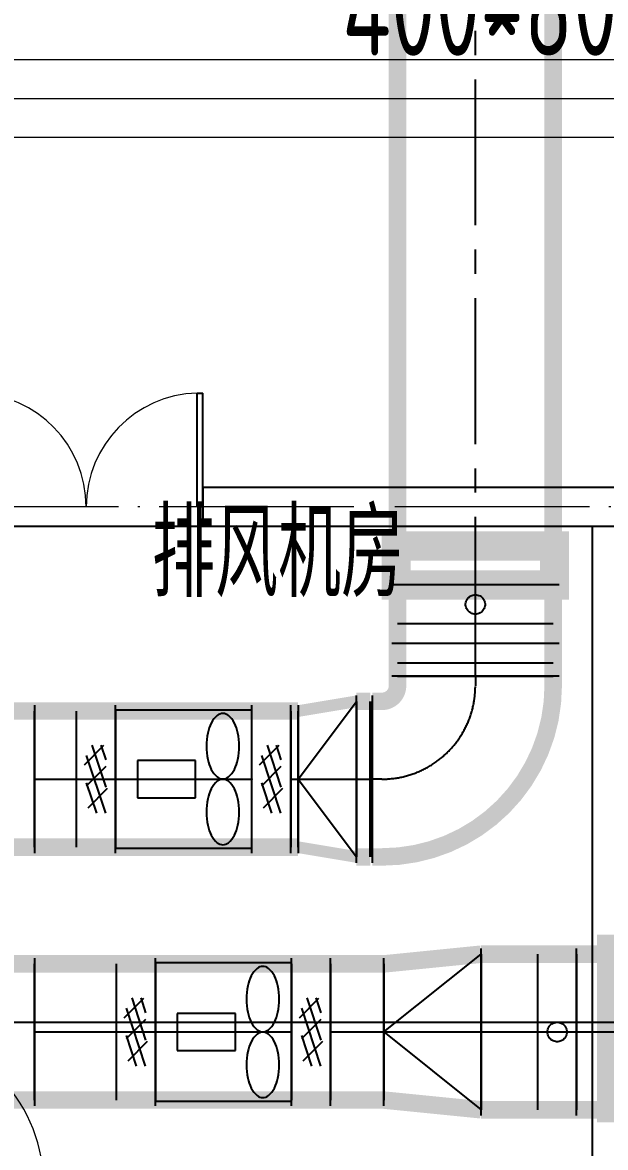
# Model space of a CAD drawing. Extents: x 369444 to 684549, y -549309 to 575337.
# Drawn here: x 517647 to 520643, y 462063 to 467847 of the extents above; entities that cross this region are included whole.
import ezdxf

# ---------------------------------------------------------------- set-up
doc = ezdxf.new("R2010")
doc.units = 0
doc.header["$LTSCALE"] = 1000
doc.header["$MEASUREMENT"] = 0
doc.linetypes.add('CENTER2', pattern=[1.125, 0.75, -0.125, 0.125, -0.125])
doc.linetypes.add('DOTE', pattern=[2.42, 2, -0.2, 0.02, -0.2])
for name, color, linetype, lineweight, true_color in [('-2-0-1', 1, 'Continuous', 0, 0xff0000), ('-2-1-2', 9, 'Continuous', 0, 0x808080), ('12-6-1', 4, 'Continuous', 0, 0x00ffff), ('12-6-2', 4, 'Continuous', 0, 0x00ffff), ('12-6-5', 4, 'Continuous', 0, 0x00ffff)]:
    doc.layers.add(name, color=color, linetype=linetype, lineweight=lineweight, true_color=true_color)
for name, color, linetype in [('DOTE', 1, 'Continuous'), ('DUCT-排烟中心线', 5, 'CENTER2'), ('DUCT-排烟法兰', 4, 'Continuous'), ('DUCT-排烟管', 2, 'Continuous'), ('DUCT-排烟管端线', 4, 'Continuous'), ('DUCT-排烟阀门', 7, 'Continuous'), ('WALL', 9, 'Continuous'), ('WINDOW', 4, 'Continuous'), ('填充', 8, 'Continuous'), ('颜洞口', 1, 'Continuous'), ('风管标注', 3, 'Continuous')]:
    doc.layers.add(name, color=color, linetype=linetype)
doc.layers.add('DOTE2', color=122, linetype='DOTE', lineweight=9)
doc.styles.add('_TCH_DIM', font='SIMPLEX', dxfattribs={"bigfont": 'GBCBIG'})
doc.styles.add('yjkcad', font='yjkeng.shx', dxfattribs={"width": 0.7, "height": 250, "bigfont": 'yjkchn.shx'})

# ---------------------------------------------------------------- blocks, each defined once
blk = doc.blocks.new('$DorLib2D$00000001')
for p, q in [((0.45, 0.975), (0.5, 0.975)), ((0.45, 0), (0.45, 0.975)), ((0.5, 0), (0.5, 0.975)), ((0.5, 0), (0.45, 0))]:
    blk.add_line(p, q)
at = {"lineweight": 13}
blk.add_arc((0.475, 0), 0.975, 91.46928, 180, dxfattribs=at)
blk = doc.blocks.new('$DorLib2D$00000002')
for p, q in [((-0.5, 0), (-0.5, 0.4875)), ((-0.475, 0.4875), (-0.5, 0.4875)), ((-0.475, 0), (-0.475, 0.4875)), ((0.475, 0), (0.475, 0.4875)), ((0.475, 0.4875), (0.5, 0.4875)), ((0.5, 0), (0.5, 0.4875)), ((-0.5, 0), (-0.475, 0)), ((0.5, 0), (0.475, 0))]:
    blk.add_line(p, q)
at = {"lineweight": 13}
for centre, start, end in [((-0.4875, 0), 0, 88.5307), ((0.4875, 0), 91.4693, 180)]:
    blk.add_arc(centre, 0.4875, start, end, dxfattribs=at)
blk = doc.blocks.new('N-风管')
at = {"color": 0}
for p, q in [((38489354781.194633, 3905558785.259881, 3000.000007), (38489354081.194633, 3905558785.259881, 3000.000007)), ((38489354081.194633, 3905558785.259881, 3000.000007), (38489354081.194633, 3905558075.259881, 3000.000007)), ((38489354781.194633, 3905558075.259881, 3000.000007), (38489354781.194633, 3905558785.259881, 3000.000007)), ((38489354492.763283, 3905558525.882461, 3000.000007), (38489354193.558617, 3905558525.882461, 3000.000007)), ((38489354193.558617, 3905558525.882461, 3000.000007), (38489354193.558617, 3905558334.6373, 3000.000007)), ((38489354492.763283, 3905558334.6373, 3000.000007), (38489354492.763283, 3905558525.882461, 3000.000007)), ((38489354492.763283, 3905558430.259881, 3000.000007), (38489354633.140846, 3905558430.259881, 3000.000007)), ((38489354193.558617, 3905558334.6373, 3000.000007), (38489354492.763283, 3905558334.6373, 3000.000007)), ((38489354081.194633, 3905558075.259881, 3000.000007), (38489354781.194633, 3905558075.259881, 3000.000007)), ((38489354986.194633, 3905557485.259881, 3000.000007), (38489354286.194633, 3905557485.259881, 3000.000007)), ((38489354286.194633, 3905557485.259881, 3000.000007), (38489354286.194633, 3905556775.259881, 3000.000007)), ((38489354986.194633, 3905556775.259881, 3000.000007), (38489354986.194633, 3905557485.259881, 3000.000007)), ((38489354697.763283, 3905557225.882461, 3000.000007), (38489354398.558617, 3905557225.882461, 3000.000007)), ((38489354398.558617, 3905557225.882461, 3000.000007), (38489354398.558617, 3905557034.6373, 3000.000007)), ((38489354697.763283, 3905557034.6373, 3000.000007), (38489354697.763283, 3905557225.882461, 3000.000007)), ((38489354697.763283, 3905557130.259881, 3000.000007), (38489354838.140846, 3905557130.259881, 3000.000007)), ((38489354398.558617, 3905557034.6373, 3000.000007), (38489354697.763283, 3905557034.6373, 3000.000007)), ((38489354286.194633, 3905556775.259881, 3000.000007), (38489354986.194633, 3905556775.259881, 3000.000007))]:
    blk.add_line(p, q, dxfattribs=at)
for centre, major_axis, ratio, start_param, end_param in [((38489354679.784973, 3905558663.656637, 3000.000007), (-0.000716, 120.906362), 0.9859155793, 0.6838511208, 1.1006046623), ((38489354633.140846, 3905558721.701965, 3000.000007), (-0.000226, 46.022863), 0.9859152181, -0.0000049912, 0.6838522571), ((38489354633.140846, 3905558721.701965, 3000.000007), (-0.000046, 46.022863), 0.9859156838, -0.6838581003, -0.0000010201), ((38489354586.496727, 3905558663.656637, 3000.000007), (-0.001229, 120.906401), 0.9859153394, -1.1006206862, -0.6838673752), ((38489354754.904648, 3905558624.935478, 3000.000007), (0.002857, 206.373879), 0.9859149594, 1.1006245105, 1.363336033), ((38489354511.377052, 3905558624.935478, 3000.000007), (0.000857, 206.373692), 0.9859157873, -1.3633180995, -1.100606307), ((38489354874.34507, 3905558599.43371, 3000.000007), (-0.000195, 330.175535), 0.9859153135, 1.3633217112, 1.5707957442), ((38489354391.936623, 3905558599.43371, 3000.000007), (0.000195, 330.175539), 0.9859153253, -1.5707957435, -1.3633217129), ((38489354874.34507, 3905558599.43371, 3000.000007), (0.000195, 330.175535), 0.9859153135, 1.5707969094, 1.7782709424), ((38489354391.936623, 3905558599.43371, 3000.000007), (-0.000195, 330.175539), 0.9859153253, 4.5049143665, 4.7123883971), ((38489354754.904648, 3905558573.931941, 3000.000007), (-0.002783, 206.373877), 0.9859149689, 1.7782569726, 2.0409685009), ((38489354511.377052, 3905558573.931941, 3000.000007), (-0.00093, 206.37369), 0.9859157968, 4.2421986028, 4.5049104011), ((38489354679.784973, 3905558535.210782, 3000.000007), (0.000866, 120.906359), 0.9859155912, 2.04098923, 2.4577427829), ((38489354586.496727, 3905558535.210782, 3000.000007), (0.001079, 120.906398), 0.9859153514, 3.8254587787, 4.2422121012), ((38489354679.784973, 3905558325.308979, 3000.000007), (-0.000866, 120.906359), 0.9859155912, 0.6838498707, 1.1006034236), ((38489354633.140846, 3905558477.165454, 3000.000007), (0.000206, 46.022863), 0.9859152533, 2.4577399711, 3.1415971904), ((38489354633.140846, 3905558383.354307, 3000.000007), (-0.000206, 46.022863), 0.9859152533, -0.0000045368, 0.6838526825), ((38489354633.140846, 3905558477.165454, 3000.000007), (0.000067, 46.022863), 0.9859157191, 3.1415941282, 3.8254511792), ((38489354633.140846, 3905558383.354307, 3000.000007), (-0.000067, 46.022863), 0.9859157191, -0.6838585256, -0.0000014746), ((38489354586.496727, 3905558325.308979, 3000.000007), (-0.001079, 120.906398), 0.9859153514, -1.1006194476, -0.6838661251), ((38489354754.904648, 3905558286.58782, 3000.000007), (0.002783, 206.373877), 0.9859149689, 1.1006241527, 1.363335681), ((38489354511.377052, 3905558286.58782, 3000.000007), (0.00093, 206.37369), 0.9859157968, -1.3633177475, -1.1006059492), ((38489354874.34507, 3905558261.086051, 3000.000007), (-0.000195, 330.175535), 0.9859153135, 1.3633217112, 1.5707957442), ((38489354391.936623, 3905558261.086051, 3000.000007), (0.000195, 330.175539), 0.9859153253, -1.5707957435, -1.3633217129), ((38489354874.34507, 3905558261.086051, 3000.000007), (0.000195, 330.175535), 0.9859153135, 1.5707969094, 1.7782709424), ((38489354391.936623, 3905558261.086051, 3000.000007), (-0.000195, 330.175539), 0.9859153253, 4.5049143665, 4.7123883971), ((38489354754.904648, 3905558235.584283, 3000.000007), (-0.002857, 206.373879), 0.9859149594, 1.7782566206, 2.0409681431), ((38489354511.377052, 3905558235.584283, 3000.000007), (-0.000857, 206.373692), 0.9859157873, 4.2421989606, 4.504910753), ((38489354679.784973, 3905558196.863124, 3000.000007), (0.000716, 120.906362), 0.9859155793, 2.0409879913, 2.4577415328), ((38489354586.496727, 3905558196.863124, 3000.000007), (0.001229, 120.906401), 0.9859153394, 3.8254600287, 4.2422133398), ((38489354633.140846, 3905558138.817796, 3000.000007), (0.000226, 46.022863), 0.9859152181, 2.4577403965, 3.1415976448), ((38489354633.140846, 3905558138.817796, 3000.000007), (0.000046, 46.022863), 0.9859156838, 3.1415936737, 3.8254507539), ((38489354959.904648, 3905557324.935478, 3000.000007), (0.002857, 206.373879), 0.9859149594, 1.1006245105, 1.363336033), ((38489354884.784973, 3905557363.656637, 3000.000007), (-0.000716, 120.906362), 0.9859155793, 0.6838511208, 1.1006046623), ((38489354838.140846, 3905557421.701965, 3000.000007), (-0.000226, 46.022863), 0.9859152181, -0.0000049912, 0.6838522571), ((38489354838.140846, 3905557421.701965, 3000.000007), (-0.000046, 46.022863), 0.9859156838, -0.6838581003, -0.0000010201), ((38489354791.496727, 3905557363.656637, 3000.000007), (-0.001229, 120.906401), 0.9859153394, -1.1006206862, -0.6838673752), ((38489354716.377052, 3905557324.935478, 3000.000007), (0.000857, 206.373692), 0.9859157873, -1.3633180995, -1.100606307), ((38489355079.34507, 3905557299.43371, 3000.000007), (-0.000195, 330.175535), 0.9859153135, 1.3633217112, 1.5707957442), ((38489354596.936623, 3905557299.43371, 3000.000007), (0.000195, 330.175539), 0.9859153253, -1.5707957435, -1.3633217129), ((38489355079.34507, 3905557299.43371, 3000.000007), (0.000195, 330.175535), 0.9859153135, 1.5707969094, 1.7782709424), ((38489354596.936623, 3905557299.43371, 3000.000007), (-0.000195, 330.175539), 0.9859153253, 4.5049143665, 4.7123883971), ((38489354959.904648, 3905557273.931941, 3000.000007), (-0.002783, 206.373877), 0.9859149689, 1.7782569726, 2.0409685009), ((38489354884.784973, 3905557235.210782, 3000.000007), (0.000866, 120.906359), 0.9859155912, 2.04098923, 2.4577427829), ((38489354791.496727, 3905557235.210782, 3000.000007), (0.001079, 120.906398), 0.9859153514, 3.8254587787, 4.2422121012), ((38489354716.377052, 3905557273.931941, 3000.000007), (-0.00093, 206.37369), 0.9859157968, 4.2421986028, 4.5049104011), ((38489354838.140846, 3905557177.165454, 3000.000007), (0.000206, 46.022863), 0.9859152533, 2.4577399711, 3.1415971904), ((38489354838.140846, 3905557083.354307, 3000.000007), (-0.000206, 46.022863), 0.9859152533, -0.0000045368, 0.6838526825), ((38489354838.140846, 3905557177.165454, 3000.000007), (0.000067, 46.022863), 0.9859157191, 3.1415941282, 3.8254511792), ((38489354838.140846, 3905557083.354307, 3000.000007), (-0.000067, 46.022863), 0.9859157191, -0.6838585256, -0.0000014746), ((38489354959.904648, 3905556986.58782, 3000.000007), (0.002783, 206.373877), 0.9859149689, 1.1006241527, 1.363335681), ((38489354884.784973, 3905557025.308979, 3000.000007), (-0.000866, 120.906359), 0.9859155912, 0.6838498707, 1.1006034236), ((38489354791.496727, 3905557025.308979, 3000.000007), (-0.001079, 120.906398), 0.9859153514, -1.1006194476, -0.6838661251), ((38489354716.377052, 3905556986.58782, 3000.000007), (0.00093, 206.37369), 0.9859157968, -1.3633177475, -1.1006059492), ((38489355079.34507, 3905556961.086051, 3000.000007), (-0.000195, 330.175535), 0.9859153135, 1.3633217112, 1.5707957442), ((38489354596.936623, 3905556961.086051, 3000.000007), (0.000195, 330.175539), 0.9859153253, -1.5707957435, -1.3633217129), ((38489355079.34507, 3905556961.086051, 3000.000007), (0.000195, 330.175535), 0.9859153135, 1.5707969094, 1.7782709424), ((38489354596.936623, 3905556961.086051, 3000.000007), (-0.000195, 330.175539), 0.9859153253, 4.5049143665, 4.7123883971), ((38489354959.904648, 3905556935.584283, 3000.000007), (-0.002857, 206.373879), 0.9859149594, 1.7782566206, 2.0409681431), ((38489354716.377052, 3905556935.584283, 3000.000007), (-0.000857, 206.373692), 0.9859157873, 4.2421989606, 4.504910753), ((38489354884.784973, 3905556896.863124, 3000.000007), (0.000716, 120.906362), 0.9859155793, 2.0409879913, 2.4577415328), ((38489354791.496727, 3905556896.863124, 3000.000007), (0.001229, 120.906401), 0.9859153394, 3.8254600287, 4.2422133398), ((38489354838.140846, 3905556838.817796, 3000.000007), (0.000226, 46.022863), 0.9859152181, 2.4577403965, 3.1415976448), ((38489354838.140846, 3905556838.817796, 3000.000007), (0.000046, 46.022863), 0.9859156838, 3.1415936737, 3.8254507539)]:
    blk.add_ellipse(centre, major_axis=major_axis, ratio=ratio, start_param=start_param, end_param=end_param, dxfattribs=at)
for p in [(38489354081.194633, 3905558430.259881, 3000.000007), (38489354781.194633, 3905558430.259881, 3000.000007), (38489354286.194633, 3905557130.259881, 3000.000007), (38489354986.194633, 3905557130.259881, 3000.000007)]:
    blk.add_point(p, dxfattribs=at)
at = {"layer": 'DUCT-排烟中心线', "color": 0}
for p, q in [((38489355930.452377, 3905559028.3), (38489355930.452377, 3905562900.5)), ((38489355930.452377, 3905558960.259881), (38489355930.452377, 3905559128.3)), ((38489355930.452377, 3905558960.259881), (38489355930.452377, 3905558910.259881)), ((38489353664.869499, 3905558430.259881), (38489354081.194633, 3905558430.259881)), ((38489354081.194633, 3905558430.259881), (38489354781.594627, 3905558430.259881)), ((38489354981.594627, 3905558430.259881), (38489355019.653099, 3905558430.259881)), ((38489355019.653099, 3905558430.259881), (38489355319.653099, 3905558430.259881)), ((38489355319.653099, 3905558430.259881), (38489355390.452377, 3905558430.259881)), ((38489355450.452377, 3905558430.259881), (38489355400.452377, 3905558430.259881)), ((38489353664.869499, 3905557130.259881), (38489354286.194633, 3905557130.259881)), ((38489354286.194633, 3905557130.259881), (38489354986.594627, 3905557130.259881)), ((38489355186.594627, 3905557130.259881), (38489355459.653099, 3905557130.259881)), ((38489355459.653099, 3905557130.259881), (38489355959.653099, 3905557130.259881)), ((38489355959.653099, 3905557130.259881), (38489356450.931091, 3905557130.259881)), ((38489356450.931091, 3905557130.259881), (38489357804.75238, 3905557130.259881))]:
    blk.add_line(p, q, dxfattribs=at)
blk.add_arc((38489355450.452377, 3905558910.259881), 480, 270, 359.9999999431, dxfattribs=at)
at = {"layer": 'DUCT-排烟法兰', "color": 0}
for p, q in [((38489356360.452377, 3905559428.6), (38489355500.452377, 3905559428.6)), ((38489356360.452377, 3905559128.4), (38489355500.452377, 3905559128.4)), ((38489356360.452377, 3905558960.359881), (38489355500.452377, 3905558960.359881)), ((38489355319.753098, 3905558000.259881), (38489355319.753098, 3905558860.259881)), ((38489355400.352379, 3905558860.259881), (38489355400.352379, 3905558000.259881)), ((38489353664.969498, 3905558810.259881), (38489353664.969498, 3905558050.259881)), ((38489354081.294617, 3905558050.259881), (38489354081.294617, 3905558810.259881)), ((38489354781.494621, 3905558050.259881), (38489354781.494621, 3905558810.259881)), ((38489354981.694633, 3905558050.259881), (38489354981.694633, 3905558810.259881)), ((38489355019.553101, 3905558810.259881), (38489355019.553101, 3905558050.259881)), ((38489355959.753098, 3905556700.259881), (38489355959.753098, 3905557560.259881)), ((38489356451.03109, 3905556700.259881), (38489356451.03109, 3905557560.259881)), ((38489353664.969498, 3905557510.259881), (38489353664.969498, 3905556750.259881)), ((38489354286.294617, 3905556750.259881), (38489354286.294617, 3905557510.259881)), ((38489354986.494621, 3905556750.259881), (38489354986.494621, 3905557510.259881)), ((38489355186.694633, 3905556750.259881), (38489355186.694633, 3905557510.259881)), ((38489355459.553101, 3905556750.259881), (38489355459.553101, 3905557510.259881))]:
    blk.add_line(p, q, dxfattribs=at)
at = {"layer": 'DUCT-排烟管', "color": 0}
for p, q in [((38489355019.653099, 3905558430.259881), (38489355319.653099, 3905558830.259881)), ((38489355019.653099, 3905558430.259881), (38489355319.653099, 3905558030.259881)), ((38489355459.653099, 3905557130.259881), (38489355959.653099, 3905557530.259881)), ((38489355459.653099, 3905557130.259881), (38489355959.653099, 3905556730.259881))]:
    blk.add_line(p, q, dxfattribs=at)
for points, const_width in [([(38489355530.452377, 3905562900.5), (38489355530.452377, 3905559028.3)], 90), ([(38489356330.452377, 3905559028.3), (38489356330.452377, 3905562900.5)], 90), ([(38489355530.452377, 3905559228.5), (38489355530.452377, 3905559428.5)], 90), ([(38489356330.452377, 3905559428.5), (38489356330.452377, 3905559228.5)], 90), ([(38489355530.452377, 3905559128.3), (38489355530.452377, 3905558960.259881)], 90), ([(38489356330.452377, 3905558960.259881), (38489356330.452377, 3905559128.3)], 90), ([(38489355530.452377, 3905558910.259881), (38489355530.452377, 3905558960.259881)], 90), ([(38489356330.452377, 3905558960.259881), (38489356330.452377, 3905558910.259881)], 90), ([(38489355019.653099, 3905558780.259881), (38489355319.653099, 3905558830.259881)], 60), ([(38489355390.452377, 3905558830.259881), (38489355319.653099, 3905558830.259881)], 90), ([(38489355400.452377, 3905558830.259881), (38489355450.452377, 3905558830.259881)], 90), ([(38489353464.869499, 3905558780.259881), (38489353664.869499, 3905558780.259881)], 90), ([(38489354081.194633, 3905558780.259881), (38489353664.869499, 3905558780.259881)], 90), ([(38489353881.194633, 3905558780.259881), (38489354081.194633, 3905558780.259881)], 90), ([(38489354781.594627, 3905558780.259881), (38489354081.194633, 3905558780.259881)], 90), ([(38489354781.594627, 3905558780.259881), (38489354981.594627, 3905558780.259881)], 90), ([(38489355019.653099, 3905558780.259881), (38489354981.594627, 3905558780.259881)], 90), ([(38489353664.869499, 3905558080.259881), (38489353464.869499, 3905558080.259881)], 90), ([(38489353664.869499, 3905558080.259881), (38489354081.194633, 3905558080.259881)], 90), ([(38489354081.194633, 3905558080.259881), (38489353881.194633, 3905558080.259881)], 90), ([(38489354081.194633, 3905558080.259881), (38489354781.594627, 3905558080.259881)], 90), ([(38489354981.594627, 3905558080.259881), (38489354781.594627, 3905558080.259881)], 90), ([(38489354981.594627, 3905558080.259881), (38489355019.653099, 3905558080.259881)], 90), ([(38489355019.653099, 3905558080.259881), (38489355319.653099, 3905558030.259881)], 60), ([(38489355319.653099, 3905558030.259881), (38489355390.452377, 3905558030.259881)], 90), ([(38489355450.452377, 3905558030.259881), (38489355400.452377, 3905558030.259881)], 90), ([(38489355459.653099, 3905557480.259881), (38489355959.653099, 3905557530.259881)], 90), ([(38489356450.931091, 3905557530.259881), (38489355959.653099, 3905557530.259881)], 90), ([(38489356250.931091, 3905557530.259881), (38489356450.931091, 3905557530.259881)], 90), ([(38489357804.75238, 3905557530.259881), (38489356450.931091, 3905557530.259881)], 90), ([(38489353464.869499, 3905557480.259881), (38489353664.869499, 3905557480.259881)], 90), ([(38489354286.194633, 3905557480.259881), (38489353664.869499, 3905557480.259881)], 90), ([(38489354086.194633, 3905557480.259881), (38489354286.194633, 3905557480.259881)], 90), ([(38489354986.594627, 3905557480.259881), (38489354286.194633, 3905557480.259881)], 90), ([(38489354986.594627, 3905557480.259881), (38489355186.594627, 3905557480.259881)], 90), ([(38489355459.653099, 3905557480.259881), (38489355186.594627, 3905557480.259881)], 90), ([(38489353664.869499, 3905556780.259881), (38489353464.869499, 3905556780.259881)], 90), ([(38489353664.869499, 3905556780.259881), (38489354286.194633, 3905556780.259881)], 90), ([(38489354286.194633, 3905556780.259881), (38489354086.194633, 3905556780.259881)], 90), ([(38489354286.194633, 3905556780.259881), (38489354986.594627, 3905556780.259881)], 90), ([(38489355186.594627, 3905556780.259881), (38489354986.594627, 3905556780.259881)], 90), ([(38489355186.594627, 3905556780.259881), (38489355459.653099, 3905556780.259881)], 90), ([(38489355459.653099, 3905556780.259881), (38489355959.653099, 3905556730.259881)], 90), ([(38489355959.653099, 3905556730.259881), (38489356450.931091, 3905556730.259881)], 90), ([(38489356450.931091, 3905556730.259881), (38489356250.931091, 3905556730.259881)], 90), ([(38489356450.931091, 3905556730.259881), (38489357804.75238, 3905556730.259881)], 90)]:
    blk.add_lwpolyline(points, dxfattribs=dict(at, const_width=const_width))
at = {"layer": 'DUCT-排烟管', "color": 0, "extrusion": (0, 0, -1), "const_width": 90}
for points in [[(-38489356330.452377, 3905558910.259881, 0.4142135622), (-38489355450.452377, 3905558030.259881)], [(-38489355530.452377, 3905558910.259881, 0.4142135624), (-38489355450.452377, 3905558830.259881)]]:
    blk.add_lwpolyline(points, format="xyb", dxfattribs=at)
at = {"layer": 'DUCT-排烟管端线', "color": 0}
for p, q in [((38489356330.452377, 3905559428.5), (38489355530.452377, 3905559428.5)), ((38489356330.452377, 3905559228.5), (38489355530.452377, 3905559228.5)), ((38489356330.452377, 3905559128.3), (38489355530.452377, 3905559128.3)), ((38489355530.452377, 3905559028.3), (38489356330.452377, 3905559028.3)), ((38489355530.452377, 3905558960.259881), (38489356330.452377, 3905558960.259881)), ((38489356330.452377, 3905558960.259881), (38489355530.452377, 3905558960.259881)), ((38489355319.653099, 3905558830.259881), (38489355319.653099, 3905558030.259881)), ((38489355319.653099, 3905558030.259881), (38489355319.653099, 3905558830.259881)), ((38489355390.452377, 3905558030.259881), (38489355390.452377, 3905558830.259881)), ((38489355400.452377, 3905558030.259881), (38489355400.452377, 3905558830.259881)), ((38489353664.869499, 3905558080.259881), (38489353664.869499, 3905558780.259881)), ((38489353664.869499, 3905558780.259881), (38489353664.869499, 3905558080.259881)), ((38489353881.194633, 3905558080.259881), (38489353881.194633, 3905558780.259881)), ((38489354081.194633, 3905558080.259881), (38489354081.194633, 3905558780.259881)), ((38489354081.194633, 3905558080.259881), (38489354081.194633, 3905558780.259881)), ((38489354081.194633, 3905558780.259881), (38489354081.194633, 3905558080.259881)), ((38489354781.594627, 3905558080.259881), (38489354781.594627, 3905558780.259881)), ((38489354781.594627, 3905558080.259881), (38489354781.594627, 3905558780.259881)), ((38489354981.594627, 3905558080.259881), (38489354981.594627, 3905558780.259881)), ((38489354981.594627, 3905558780.259881), (38489354981.594627, 3905558080.259881)), ((38489355019.653099, 3905558080.259881), (38489355019.653099, 3905558780.259881)), ((38489355019.653099, 3905558780.259881), (38489355019.653099, 3905558080.259881)), ((38489355959.653099, 3905557530.259881), (38489355959.653099, 3905556730.259881)), ((38489355959.653099, 3905556730.259881), (38489355959.653099, 3905557530.259881)), ((38489356250.931091, 3905556730.259881), (38489356250.931091, 3905557530.259881)), ((38489356450.931091, 3905556730.259881), (38489356450.931091, 3905557530.259881)), ((38489356450.931091, 3905556730.259881), (38489356450.931091, 3905557530.259881)), ((38489356450.931091, 3905557530.259881), (38489356450.931091, 3905556730.259881)), ((38489353664.869499, 3905556780.259881), (38489353664.869499, 3905557480.259881)), ((38489353664.869499, 3905557480.259881), (38489353664.869499, 3905556780.259881)), ((38489354086.194633, 3905556780.259881), (38489354086.194633, 3905557480.259881)), ((38489354286.194633, 3905556780.259881), (38489354286.194633, 3905557480.259881)), ((38489354286.194633, 3905556780.259881), (38489354286.194633, 3905557480.259881)), ((38489354286.194633, 3905557480.259881), (38489354286.194633, 3905556780.259881)), ((38489354986.594627, 3905556780.259881), (38489354986.594627, 3905557480.259881)), ((38489354986.594627, 3905556780.259881), (38489354986.594627, 3905557480.259881)), ((38489355186.594627, 3905556780.259881), (38489355186.594627, 3905557480.259881)), ((38489355186.594627, 3905557480.259881), (38489355186.594627, 3905556780.259881)), ((38489355459.653099, 3905556780.259881), (38489355459.653099, 3905557480.259881)), ((38489355459.653099, 3905557480.259881), (38489355459.653099, 3905556780.259881))]:
    blk.add_line(p, q, dxfattribs=at)
at = {"layer": 'DUCT-排烟阀门', "color": 0}
for p, q in [((38489355918.017891, 3905559376.929158), (38489355924.185722, 3905559378.105735)), ((38489355924.185722, 3905559378.105735), (38489355930.452377, 3905559378.5)), ((38489355930.452377, 3905559241), (38489355930.452377, 3905559416)), ((38489355930.452377, 3905559378.5), (38489355936.719048, 3905559378.105735)), ((38489355936.719048, 3905559378.105735), (38489355942.886879, 3905559376.929158)), ((38489355880.551048, 3905559331.639526), (38489355881.33802, 3905559337.869066)), ((38489355880.551048, 3905559325.360474), (38489355880.551048, 3905559331.639526)), ((38489355881.33802, 3905559319.130934), (38489355880.551048, 3905559325.360474)), ((38489355881.33802, 3905559337.869066), (38489355882.899559, 3905559343.95085)), ((38489355882.899559, 3905559343.95085), (38489355885.211029, 3905559349.788964)), ((38489355885.211029, 3905559349.788964), (38489355888.235992, 3905559355.291339)), ((38489355888.235992, 3905559355.291339), (38489355891.92672, 3905559360.371199)), ((38489355891.92672, 3905559360.371199), (38489355896.225029, 3905559364.948431)), ((38489355896.225029, 3905559364.948431), (38489355901.063133, 3905559368.95085)), ((38489355901.063133, 3905559368.95085), (38489355906.3647, 3905559372.315334)), ((38489355906.3647, 3905559372.315334), (38489355912.046158, 3905559374.988824)), ((38489355912.046158, 3905559374.988824), (38489355918.017891, 3905559376.929158)), ((38489355942.886879, 3905559376.929158), (38489355948.858612, 3905559374.988824)), ((38489355948.858612, 3905559374.988824), (38489355954.54007, 3905559372.315334)), ((38489355954.54007, 3905559372.315334), (38489355959.841637, 3905559368.95085)), ((38489355959.841637, 3905559368.95085), (38489355964.679741, 3905559364.948431)), ((38489355964.679741, 3905559364.948431), (38489355968.97805, 3905559360.3712)), ((38489355968.97805, 3905559360.3712), (38489355972.668777, 3905559355.29134)), ((38489355972.668777, 3905559355.29134), (38489355975.693741, 3905559349.788965)), ((38489355975.693741, 3905559349.788965), (38489355978.005211, 3905559343.95085)), ((38489355978.005211, 3905559343.95085), (38489355979.56675, 3905559337.869066)), ((38489355979.56675, 3905559337.869066), (38489355980.353722, 3905559331.639526)), ((38489355980.353722, 3905559325.360474), (38489355979.56675, 3905559319.130934)), ((38489355980.353722, 3905559331.639526), (38489355980.353722, 3905559325.360474)), ((38489355882.899559, 3905559313.04915), (38489355881.33802, 3905559319.130934)), ((38489355885.211029, 3905559307.211035), (38489355882.899559, 3905559313.04915)), ((38489355888.235992, 3905559301.70866), (38489355885.211029, 3905559307.211035)), ((38489355891.92672, 3905559296.6288), (38489355888.235992, 3905559301.70866)), ((38489355896.225029, 3905559292.051569), (38489355891.92672, 3905559296.6288)), ((38489355901.063133, 3905559288.04915), (38489355896.225029, 3905559292.051569)), ((38489355906.3647, 3905559284.684666), (38489355901.063133, 3905559288.04915)), ((38489355912.046158, 3905559282.011176), (38489355906.3647, 3905559284.684666)), ((38489355918.017891, 3905559280.070842), (38489355912.046158, 3905559282.011176)), ((38489355924.185722, 3905559278.894265), (38489355918.017891, 3905559280.070842)), ((38489355930.452377, 3905559278.5), (38489355924.185722, 3905559278.894265)), ((38489355936.719048, 3905559278.894265), (38489355930.452377, 3905559278.5)), ((38489355942.886879, 3905559280.070842), (38489355936.719048, 3905559278.894265)), ((38489355948.858612, 3905559282.011176), (38489355942.886879, 3905559280.070842)), ((38489355954.54007, 3905559284.684666), (38489355948.858612, 3905559282.011176)), ((38489355959.841637, 3905559288.04915), (38489355954.54007, 3905559284.684666)), ((38489355964.679741, 3905559292.051569), (38489355959.841637, 3905559288.04915)), ((38489355968.97805, 3905559296.628801), (38489355964.679741, 3905559292.051569)), ((38489355972.668777, 3905559301.708661), (38489355968.97805, 3905559296.628801)), ((38489355975.693741, 3905559307.211036), (38489355972.668777, 3905559301.708661)), ((38489355978.005211, 3905559313.04915), (38489355975.693741, 3905559307.211036)), ((38489355979.56675, 3905559319.130934), (38489355978.005211, 3905559313.04915)), ((38489354019.587479, 3905558602.493578), (38489353919.587479, 3905558501.457281)), ((38489353959.822731, 3905558605.259881), (38489354031.194633, 3905558388.925328)), ((38489354006.010757, 3905558605.259881), (38489354031.194633, 3905558528.925328)), ((38489354919.98748, 3905558602.493578), (38489354819.98748, 3905558501.457281)), ((38489354860.222733, 3905558605.259881), (38489354931.594627, 3905558388.925328)), ((38489354906.410759, 3905558605.259881), (38489354931.594627, 3905558528.925328)), ((38489353931.194633, 3905558552.03422), (38489354029.104767, 3905558255.259881)), ((38489354831.594627, 3905558552.03422), (38489354929.504768, 3905558255.259881)), ((38489354031.194633, 3905558495.273592), (38489353931.194633, 3905558394.237295)), ((38489354931.594627, 3905558495.273592), (38489354831.594627, 3905558394.237295)), ((38489353931.194633, 3905558412.03422), (38489353982.91674, 3905558255.259881)), ((38489354831.594627, 3905558412.03422), (38489354883.316742, 3905558255.259881)), ((38489354039.319633, 3905558381.963393), (38489353939.319633, 3905558280.927095)), ((38489354939.719643, 3905558381.963393), (38489354839.719643, 3905558280.927095)), ((38489354224.587479, 3905557302.493578), (38489354124.587479, 3905557201.457281)), ((38489354164.822731, 3905557305.259881), (38489354236.194633, 3905557088.925328)), ((38489354211.010757, 3905557305.259881), (38489354236.194633, 3905557228.925328)), ((38489355124.98748, 3905557302.493578), (38489355024.98748, 3905557201.457281)), ((38489355065.222733, 3905557305.259881), (38489355136.594627, 3905557088.925328)), ((38489355111.410759, 3905557305.259881), (38489355136.594627, 3905557228.925328)), ((38489354136.194633, 3905557252.03422), (38489354234.104767, 3905556955.259881)), ((38489355036.594627, 3905557252.03422), (38489355134.504768, 3905556955.259881)), ((38489354236.194633, 3905557195.273592), (38489354136.194633, 3905557094.237295)), ((38489355136.594627, 3905557195.273592), (38489355036.594627, 3905557094.237295)), ((38489356341.562027, 3905557179.374243), (38489356347.791557, 3905557180.161217)), ((38489356347.791557, 3905557180.161217), (38489356354.070618, 3905557180.161217)), ((38489356354.070618, 3905557180.161217), (38489356360.300163, 3905557179.374243)), ((38489356263.431091, 3905557130.259881), (38489356438.431091, 3905557130.259881)), ((38489356300.931091, 3905557130.259881), (38489356301.325363, 3905557136.526542)), ((38489356301.325363, 3905557123.993219), (38489356300.931091, 3905557130.259881)), ((38489356301.325363, 3905557136.526542), (38489356302.50193, 3905557142.694375)), ((38489356302.50193, 3905557117.825386), (38489356301.325363, 3905557123.993219)), ((38489356302.50193, 3905557142.694375), (38489356304.442268, 3905557148.666108)), ((38489356304.442268, 3905557148.666108), (38489356307.115753, 3905557154.347564)), ((38489356307.115753, 3905557154.347564), (38489356310.48024, 3905557159.649143)), ((38489356310.48024, 3905557159.649143), (38489356314.482658, 3905557164.487236)), ((38489356314.482658, 3905557164.487236), (38489356319.059891, 3905557168.785542)), ((38489356319.059891, 3905557168.785542), (38489356324.139748, 3905557172.476277)), ((38489356324.139748, 3905557172.476277), (38489356329.642128, 3905557175.501233)), ((38489356329.642128, 3905557175.501233), (38489356335.48024, 3905557177.812706)), ((38489356335.48024, 3905557177.812706), (38489356341.562027, 3905557179.374243)), ((38489356360.300163, 3905557179.374243), (38489356366.381943, 3905557177.812706)), ((38489356366.381943, 3905557177.812706), (38489356372.220047, 3905557175.501233)), ((38489356372.220047, 3905557175.501233), (38489356377.722427, 3905557172.476277)), ((38489356377.722427, 3905557172.476277), (38489356382.802292, 3905557168.785542)), ((38489356382.802292, 3905557168.785542), (38489356387.379517, 3905557164.487236)), ((38489356387.379517, 3905557164.487236), (38489356391.381943, 3905557159.649143)), ((38489356391.381943, 3905557159.649143), (38489356394.746422, 3905557154.347564)), ((38489356394.746422, 3905557154.347564), (38489356397.419907, 3905557148.666108)), ((38489356397.419907, 3905557148.666108), (38489356399.360252, 3905557142.694375)), ((38489356399.360252, 3905557142.694375), (38489356400.536827, 3905557136.526542)), ((38489356400.536827, 3905557123.993219), (38489356399.360252, 3905557117.825386)), ((38489356400.536827, 3905557136.526542), (38489356400.931091, 3905557130.259881)), ((38489356400.931091, 3905557130.259881), (38489356400.536827, 3905557123.993219)), ((38489354136.194633, 3905557112.03422), (38489354187.91674, 3905556955.259881)), ((38489354244.319633, 3905557081.963393), (38489354144.319633, 3905556980.927095)), ((38489355036.594627, 3905557112.03422), (38489355088.316742, 3905556955.259881)), ((38489355144.719643, 3905557081.963393), (38489355044.719643, 3905556980.927095)), ((38489356304.442268, 3905557111.853653), (38489356302.50193, 3905557117.825386)), ((38489356307.115761, 3905557106.172197), (38489356304.442268, 3905557111.853653)), ((38489356310.48024, 3905557100.870618), (38489356307.115761, 3905557106.172197)), ((38489356314.482658, 3905557096.032525), (38489356310.48024, 3905557100.870618)), ((38489356319.059891, 3905557091.734219), (38489356314.482658, 3905557096.032525)), ((38489356324.139763, 3905557088.043484), (38489356319.059891, 3905557091.734219)), ((38489356329.642128, 3905557085.018528), (38489356324.139763, 3905557088.043484)), ((38489356335.48024, 3905557082.707055), (38489356329.642128, 3905557085.018528)), ((38489356341.562027, 3905557081.145518), (38489356335.48024, 3905557082.707055)), ((38489356347.791557, 3905557080.358544), (38489356341.562027, 3905557081.145518)), ((38489356354.070618, 3905557080.358544), (38489356347.791557, 3905557080.358544)), ((38489356360.300163, 3905557081.145518), (38489356354.070618, 3905557080.358544)), ((38489356366.381943, 3905557082.707055), (38489356360.300163, 3905557081.145518)), ((38489356372.220047, 3905557085.018528), (38489356366.381943, 3905557082.707055)), ((38489356377.722427, 3905557088.043484), (38489356372.220047, 3905557085.018528)), ((38489356382.802292, 3905557091.734219), (38489356377.722427, 3905557088.043484)), ((38489356387.379517, 3905557096.032525), (38489356382.802292, 3905557091.734219)), ((38489356391.381943, 3905557100.870618), (38489356387.379517, 3905557096.032525)), ((38489356394.746429, 3905557106.172197), (38489356391.381943, 3905557100.870618)), ((38489356397.419907, 3905557111.853653), (38489356394.746429, 3905557106.172197)), ((38489356399.360252, 3905557117.825386), (38489356397.419907, 3905557111.853653))]:
    blk.add_line(p, q, dxfattribs=at)
at = {"layer": '颜洞口', "color": 0, "const_width": 150, "elevation": 3000}
blk.add_lwpolyline([(38489356337.493156, 3905559628.693812), (38489356337.493156, 3905559428.7), (38489355523.411613, 3905559428.7), (38489355523.411613, 3905559628.693812)], close=True, dxfattribs=at)
at = {"layer": '颜洞口', "color": 0, "const_width": 150}
blk.add_lwpolyline([(38489356630.730293, 3905557555.260041), (38489356830.724113, 3905557555.260041), (38489356830.724113, 3905556741.178501), (38489356630.730293, 3905556741.178501)], close=True, dxfattribs=at)

msp = doc.modelspace()

# ---------------------------------------------------------------- hatches: boundary and pattern name
at = {"layer": '填充'}
h = msp.add_hatch(color=8, dxfattribs=at)
h.dxf.hatch_style = 1
h.paths.add_polyline_path([(507274.5, 462457), (507274.5, 462957), (506774.5, 462957), (506774.5, 462457)], flags=17)
h.paths.add_polyline_path([(500674.5, 462457), (500674.5, 462957), (500174.5, 462957), (500174.5, 462457)], flags=17)
h.paths.add_polyline_path([(497874.5, 462457), (497874.5, 462957), (497374.5, 462957), (497374.5, 462457)], flags=17)
h.paths.add_polyline_path([(510074.5, 462457), (510074.5, 462957), (509524.5, 462957), (509524.5, 462457)], flags=17)
h.paths.add_polyline_path([(509524.5, 460757), (509774.5, 460757), (509774.5, 461157), (509374.5, 461157), (509374.5, 460757)], flags=17)
h.paths.add_polyline_path([(497424.5, 460757), (497574.5, 460757), (497574.5, 461157), (497174.5, 461157), (497174.5, 460757)], flags=17)
h.paths.add_polyline_path([(512274.5, 467357), (510074.5, 467357), (510074.5, 465157), (510624.5, 465157), (510624.5, 464957), (509824.5, 464957), (509824.5, 467607), (512474.5, 467607), (512474.5, 464957), (511724.5, 464957), (511724.5, 465157), (512274.5, 465157)])
h.paths.add_polyline_path([(501674.5, 458107), (501124.5, 458107), (501124.5, 458357), (501674.5, 458357), (502074.5, 458357), (502074.5, 458107), (501924.5, 458107), (501924.5, 455207), (500174.5, 455207), (500174.5, 455457), (501674.5, 455457)])
h.paths.add_polyline_path([(514974.5, 467357), (514324.5, 467357), (514324.5, 467607), (515224.5, 467607), (515224.5, 465807), (514974.5, 465807)])
h.paths.add_polyline_path([(492624.5, 467557), (491974.5, 467557), (491974.5, 466007), (491724.5, 466007), (491724.5, 467807), (492624.5, 467807)])
h.paths.add_polyline_path([(507624.5, 450607), (506774.5, 450607), (506074.5, 450607), (506074.5, 450857), (506524.5, 450857), (506524.5, 454057), (506774.5, 454057), (506774.5, 450857), (507624.5, 450857)])
h.paths.add_polyline_path([(500174.5, 450607), (499324.5, 450607), (499324.5, 450857), (500174.5, 450857), (500174.5, 454057), (500424.5, 454057), (500424.5, 450857), (500874.5, 450857), (500874.5, 450607)])
h.paths.add_polyline_path([(505824.5, 458107), (505274.5, 458107), (505274.5, 455457), (506774.5, 455457), (506774.5, 455207), (505024.5, 455207), (505024.5, 458107), (504874.5, 458107), (504874.5, 458357), (505274.5, 458357), (505824.5, 458357)])
h.paths.add_polyline_path([(521349.5, 458907), (520874.5, 458907), (520874.5, 457157), (520624.5, 457157), (520624.5, 458907), (520524.5, 458907), (520524.5, 459157), (520874.5, 459157), (521349.5, 459157)])
h.paths.add_polyline_path([(517574.5, 450607), (517274.5, 450607), (516874.5, 450607), (516874.5, 450857), (517024.5, 450857), (517024.5, 454457), (517274.5, 454457), (517274.5, 450857), (517574.5, 450857)])
h.paths.add_polyline_path([(514174.5, 450607), (513149.5, 450607), (512374.5, 450607), (512374.5, 450857), (513124.5, 450857), (513124.5, 454557), (513424.5, 454557), (513424.5, 450857), (514174.5, 450857)])
h.paths.add_polyline_path([(489924.5, 456557), (489924.5, 455757), (487824.5, 455757), (487824.5, 456007), (489674.5, 456007), (489674.5, 456557)])
h.paths.add_polyline_path([(497624.5, 465157), (496874.5, 465157), (496874.5, 467557), (494674.5, 467557), (494674.5, 465357), (495224.5, 465357), (495224.5, 465157), (494474.5, 465157), (494474.5, 467807), (497124.5, 467807), (497124.5, 465407), (497624.5, 465407)])
h.paths.add_polyline_path([(509524.5, 458107), (509074.5, 458107), (509074.5, 458357), (509774.5, 458357), (509774.5, 455207), (509524.5, 455207)])
h.paths.add_polyline_path([(497874.5, 458107), (497424.5, 458107), (497424.5, 455207), (497174.5, 455207), (497174.5, 458357), (497874.5, 458357)])
h.paths.add_polyline_path([(489674.5, 450607), (489374.5, 450607), (489374.5, 450857), (489674.5, 450857), (489674.5, 454457), (489924.5, 454457), (489924.5, 450857), (490074.5, 450857), (490074.5, 450607)])
h.paths.add_polyline_path([(486074.5, 458907), (485589.5, 458907), (485589.5, 459157), (486074.5, 459157), (486424.5, 459157), (486424.5, 458907), (486324.5, 458907), (486324.5, 457157), (486074.5, 457157)])
h.paths.add_polyline_path([(523874.5, 449607), (523324.5, 449607), (523324.5, 449857), (523574.5, 449857), (523574.5, 454307), (523874.5, 454307)])
h.paths.add_polyline_path([(483624.5, 449607), (483074.5, 449607), (483074.5, 454307), (483374.5, 454307), (483374.5, 449857), (483624.5, 449857)])
h.paths.add_polyline_path([(515374.5, 458907), (514974.5, 458907), (514974.5, 462457), (514574.5, 462457), (514574.5, 462657), (515224.5, 462657), (515224.5, 459157), (515374.5, 459157)])
h.paths.add_polyline_path([(491974.5, 458907), (491574.5, 458907), (491574.5, 459157), (491724.5, 459157), (491724.5, 462657), (492424.5, 462657), (492424.5, 462457), (491974.5, 462457)])
h.paths.add_polyline_path([(520074.5, 450607), (519374.5, 450607), (519374.5, 450857), (520074.5, 450857), (520074.5, 453757), (520324.5, 453757), (520324.5, 450857), (520324.5, 449857), (520924.5, 449857), (520924.5, 449607), (520074.5, 449607)])
h.paths.add_polyline_path([(493824.5, 460257), (493824.5, 456757), (493524.5, 456757), (493524.5, 460257)])
h.paths.add_polyline_path([(487574.5, 450607), (486874.5, 450607), (486874.5, 449607), (486024.5, 449607), (486024.5, 449857), (486624.5, 449857), (486624.5, 450857), (486624.5, 453757), (486874.5, 453757), (486874.5, 450857), (487574.5, 450857)])
h.paths.add_polyline_path([(513424.5, 460257), (513424.5, 456757), (513124.5, 456757), (513124.5, 460257)])
h.paths.add_polyline_path([(509774.5, 450607), (509424.5, 450607), (509424.5, 450857), (509524.5, 450857), (509524.5, 454057), (509774.5, 454057), (509774.5, 450857), (509974.5, 450857), (509974.5, 450607)])
h.paths.add_polyline_path([(497524.5, 450607), (497174.5, 450607), (496974.5, 450607), (496974.5, 450857), (497174.5, 450857), (497174.5, 454057), (497424.5, 454057), (497424.5, 450857), (497524.5, 450857)])
h.paths.add_polyline_path([(523874.5, 455757), (523174.5, 455757), (523174.5, 456007), (523574.5, 456007), (523574.5, 458907), (523199.5, 458907), (523199.5, 459157), (523874.5, 459157)])
h.paths.add_polyline_path([(483774.5, 455757), (483074.5, 455757), (483074.5, 459157), (483759.5, 459157), (483759.5, 458907), (483374.5, 458907), (483374.5, 456007), (483774.5, 456007)])
h.paths.add_polyline_path([(517024.5, 458907), (516974.5, 458907), (516974.5, 459157), (517274.5, 459157), (517674.5, 459157), (517674.5, 458907), (517274.5, 458907), (517274.5, 458057), (517024.5, 458057)])
h.paths.add_polyline_path([(489974.5, 458907), (489924.5, 458907), (489924.5, 458057), (489674.5, 458057), (489674.5, 458907), (489274.5, 458907), (489274.5, 459157), (489674.5, 459157), (489974.5, 459157)])
h.paths.add_polyline_path([(519124.5, 455757), (517024.5, 455757), (517024.5, 456557), (517274.5, 456557), (517274.5, 456007), (519124.5, 456007)])
edge = h.paths.add_edge_path()
edge.add_line((497374.5, 465157), (497374.5, 465057))
edge.add_line((497374.5, 465057), (497624.5, 465057))
edge.add_line((497624.5, 465057), (497624.5, 465157))
edge.add_line((497424.5, 460757), (497424.5, 460007))
edge.add_line((497424.5, 460007), (495374.5, 460007))
edge.add_line((495374.5, 460007), (495374.5, 460257))
edge.add_line((495374.5, 460257), (497174.5, 460257))
edge.add_line((497174.5, 460257), (497174.5, 460757))
edge.add_line((509774.5, 460757), (509774.5, 460257))
edge.add_line((509774.5, 460257), (511574.5, 460257))
edge.add_line((511574.5, 460257), (511574.5, 460007))
edge.add_line((511574.5, 460007), (509524.5, 460007))
edge.add_line((509524.5, 460007), (509524.5, 460757))

# ---------------------------------------------------------------- linework, layer by layer
at = {"layer": '-2-0-1', "color": 0}
msp.add_line((516949.3, 467456.9, -3600), (523274.3, 467456.9, -3600), dxfattribs=at)
at = {"layer": '-2-1-2', "color": 0}
msp.add_line((516949.3, 467456.9), (523274.3, 467456.9), dxfattribs=at)
at = {"layer": '12-6-1', "color": 0}
for p, q in [((516949.3, 467656.9), (523274.3, 467656.9)), ((516949.3, 467656.9, -800), (523274.3, 467656.9, -800)), ((516949.3, 467256.9), (523274.3, 467256.9)), ((516949.3, 467256.9, -800), (523274.3, 467256.9, -800))]:
    msp.add_line(p, q, dxfattribs=at)
at = {"layer": '12-6-2', "color": 0}
msp.add_line((516949.3, 467456.9), (523274.3, 467456.9), dxfattribs=at)
at = {"layer": 'DOTE', "color": 8, "lineweight": -2}
for p, q in [((377844.4, 465257), (624570.9, 465257)), ((377844.4, 462707), (624570.9, 462707))]:
    msp.add_line(p, q, dxfattribs=at)
at = {"layer": 'DOTE2', "linetype": 'DOTE', "ltscale": 0.5, "elevation": 0}
msp.add_lwpolyline([(521770.2, 465357), (516079.8, 465357)], dxfattribs=at)
at = {"layer": 'WALL'}
for p, q in [((520774.6, 465457), (518574.6, 465457)), ((518574.6, 465457), (518574.6, 465257)), ((518574.6, 465257), (520574.6, 465257)), ((520574.6, 465257), (520574.6, 461657))]:
    msp.add_line(p, q, dxfattribs=at)

# ---------------------------------------------------------------- block references
at = {"layer": 'WINDOW', "xscale": 1200, "yscale": 1200, "zscale": 1200}
msp.add_blockref('$DorLib2D$00000002', (517974.6, 465357), dxfattribs=at)
at = {"layer": 'WINDOW', "xscale": 800, "yscale": 800, "zscale": -800, "rotation": 270}
msp.add_blockref('$DorLib2D$00000001', (516974.6, 462256.2), dxfattribs=at)
at = {"layer": '风管标注', "color": 8}
msp.add_blockref('N-风管', (-38488835956.2, -3905094473.4), dxfattribs=at)

# ---------------------------------------------------------------- texts
at = {"color": 2, "style": '_TCH_DIM'}
msp.add_text('排风机房', height=450, rotation=360, dxfattribs=at).set_placement((518312.2, 464892.7))
at = {"layer": '12-6-5', "color": 0, "insert": (520111.8, 467676.9), "char_height": 500, "attachment_point": 8, "style": 'yjkcad'}
msp.add_mtext('400*800', dxfattribs=at)

doc.saveas('drawing.dxf')
